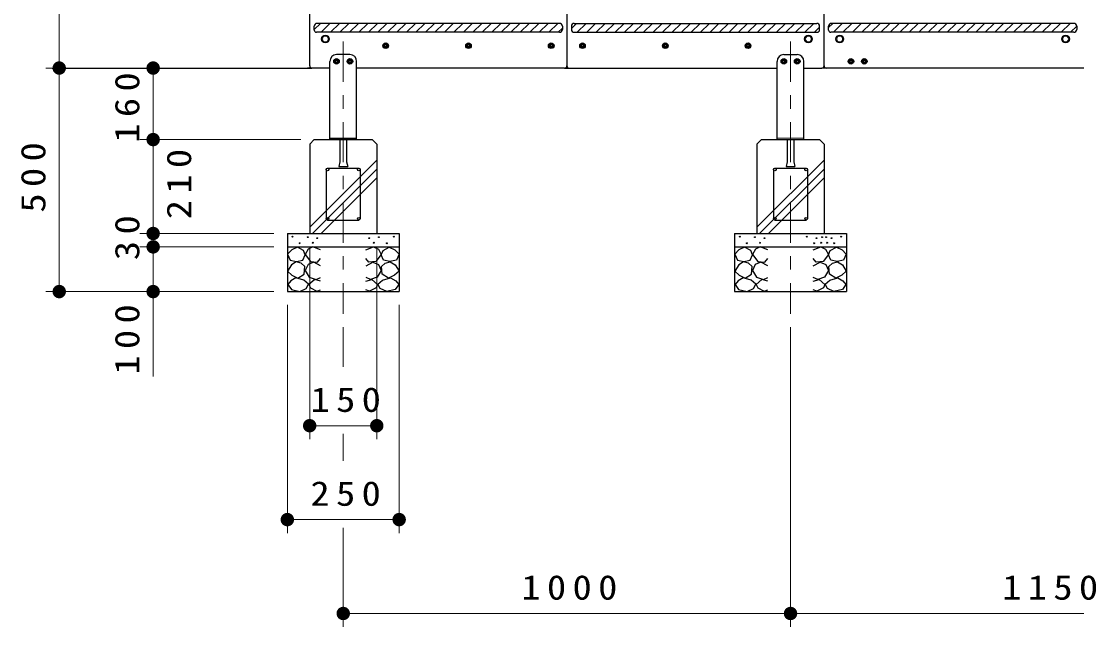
# Model space of a CAD drawing. Units: millimetres on the paper, scale 1:30. Extents: x -385 to 0, y -5 to 267.
# Drawn here: x -298.8 to -220.1, y 44.8 to 90 of the extents above; entities that cross this region are included whole.
import ezdxf

# ---------------------------------------------------------------- set-up
doc = ezdxf.new("R2010")
doc.units = ezdxf.units.MM
doc.linetypes.add('USER1', pattern=[4.5, 2.5, -2])
doc.linetypes.add('USER2', pattern=[6, 3, -1, 1, -1])
doc.layers.add('1_30', color=7, linetype='Continuous', lineweight=25)
doc.styles.add('ＭＳ ゴシック', font='')
doc.styles.get('ＭＳ ゴシック').set_extended_font_data('MS Gothic')

# ---------------------------------------------------------------- blocks, each defined once
blk = doc.blocks.new('filled_dot')
at = {"color": 0, "linetype": 'Continuous', "lineweight": -2, "const_width": 1.25}
blk.add_lwpolyline([(-0.625, 0, 1), (0.625, 0, 1)], format="xyb", close=True, dxfattribs=at)

msp = doc.modelspace()

# ---------------------------------------------------------------- linework, layer by layer
at = {"layer": '1_30', "lineweight": 13}
for p, q in [((-295.915, 86.503), (-295.915, 113.836)), ((-293.497, 86.503), (-296.915, 86.503)), ((-284.481, 86.503), (-296.915, 86.503)), ((-295.915, 69.836), (-295.915, 86.503)), ((-288.915, 86.503), (-288.915, 81.169)), ((-277.915, 81.169), (-289.915, 81.169)), ((-288.915, 74.169), (-288.915, 81.169)), ((-277.249, 74.632), (-272.249, 79.632)), ((-243.915, 74.632), (-238.915, 79.632)), ((-277.051, 74.17), (-272.249, 78.972)), ((-243.717, 74.17), (-238.915, 78.972)), ((-276.391, 74.17), (-272.249, 78.312)), ((-243.057, 74.17), (-238.915, 78.312)), ((-279.915, 74.169), (-289.915, 74.169)), ((-288.915, 73.169), (-288.915, 74.169)), ((-279.915, 73.169), (-289.915, 73.169)), ((-288.915, 63.503), (-288.915, 73.169)), ((-277.249, 73.169), (-277.249, 58.836)), ((-272.249, 73.169), (-272.249, 58.836)), ((-279.915, 69.836), (-296.915, 69.836)), ((-278.915, 68.836), (-278.915, 51.836)), ((-270.582, 68.836), (-270.582, 51.836)), ((-274.749, 67.179), (-274.749, 64.222)), ((-241.415, 67.179), (-241.415, 44.836)), ((-241.415, 67.179), (-241.415, 44.836)), ((-272.249, 59.836), (-277.249, 59.836)), ((-274.749, 59.222), (-274.749, 57.217)), ((-270.582, 52.836), (-278.915, 52.836)), ((-274.749, 52.217), (-274.749, 44.836)), ((-241.415, 45.836), (-274.749, 45.836)), ((-203.082, 45.836), (-241.415, 45.836))]:
    msp.add_line(p, q, dxfattribs=at)
at = {"layer": '1_30', "color": 1}
for p, q in [((-258.082, 113.206), (-258.082, 86.669)), ((-277.249, 86.669), (-277.249, 99.889)), ((-277.249, 86.669), (-277.249, 99.889)), ((-238.915, 86.669), (-238.915, 99.889)), ((-238.915, 86.669), (-238.915, 99.889)), ((-238.915, 86.669), (-238.915, 99.889)), ((-258.632, 89.836), (-276.699, 89.836)), ((-257.532, 89.836), (-239.465, 89.836)), ((-276.915, 89.336), (-276.915, 89.619)), ((-258.632, 89.169), (-276.749, 89.169)), ((-258.415, 89.619), (-258.415, 89.386)), ((-257.749, 89.619), (-257.749, 89.386)), ((-257.532, 89.169), (-239.415, 89.169)), ((-239.249, 89.336), (-239.249, 89.619)), ((-275.749, 86.503), (-277.082, 86.503)), ((-258.249, 86.503), (-273.749, 86.503)), ((-257.915, 86.503), (-242.415, 86.503)), ((-240.415, 86.503), (-239.082, 86.503))]:
    msp.add_line(p, q, dxfattribs=at)
at = {"layer": '1_30', "color": 4}
for p, q in [((-238.915, 86.669), (-238.915, 99.883)), ((-220.299, 89.836), (-238.365, 89.836)), ((-238.582, 89.336), (-238.582, 89.619)), ((-220.299, 89.169), (-238.415, 89.169)), ((-220.082, 89.619), (-220.082, 89.386)), ((-237.415, 86.503), (-238.749, 86.503)), ((-219.915, 86.503), (-235.415, 86.503))]:
    msp.add_line(p, q, dxfattribs=at)
at = {"layer": '1_30', "color": 2, "lineweight": 13}
for p, q in [((-276.915, 89.366), (-276.445, 89.836)), ((-276.405, 89.169), (-275.738, 89.836)), ((-275.698, 89.169), (-275.031, 89.836)), ((-274.991, 89.169), (-274.324, 89.836)), ((-274.283, 89.169), (-273.617, 89.836)), ((-273.576, 89.169), (-272.91, 89.836)), ((-272.869, 89.169), (-272.203, 89.836)), ((-272.162, 89.169), (-271.495, 89.836)), ((-271.455, 89.169), (-270.788, 89.836)), ((-270.748, 89.169), (-270.081, 89.836)), ((-270.041, 89.169), (-269.374, 89.836)), ((-269.334, 89.169), (-268.667, 89.836)), ((-268.627, 89.169), (-267.96, 89.836)), ((-267.919, 89.169), (-267.253, 89.836)), ((-267.212, 89.169), (-266.546, 89.836)), ((-266.505, 89.169), (-265.839, 89.836)), ((-265.798, 89.169), (-265.131, 89.836)), ((-265.091, 89.169), (-264.424, 89.836)), ((-264.384, 89.169), (-263.717, 89.836)), ((-263.677, 89.169), (-263.01, 89.836)), ((-262.97, 89.169), (-262.303, 89.836)), ((-262.263, 89.169), (-261.596, 89.836)), ((-261.555, 89.169), (-260.889, 89.836)), ((-260.848, 89.169), (-260.182, 89.836)), ((-260.141, 89.169), (-259.475, 89.836)), ((-259.434, 89.169), (-258.767, 89.836)), ((-257.749, 89.441), (-257.353, 89.836)), ((-257.313, 89.169), (-256.646, 89.836)), ((-256.606, 89.169), (-255.939, 89.836)), ((-255.899, 89.169), (-255.232, 89.836)), ((-255.192, 89.169), (-254.525, 89.836)), ((-254.484, 89.169), (-253.818, 89.836)), ((-253.777, 89.169), (-253.111, 89.836)), ((-253.07, 89.169), (-252.404, 89.836)), ((-252.363, 89.169), (-251.696, 89.836)), ((-251.656, 89.169), (-250.989, 89.836)), ((-250.949, 89.169), (-250.282, 89.836)), ((-250.242, 89.169), (-249.575, 89.836)), ((-249.535, 89.169), (-248.868, 89.836)), ((-248.828, 89.169), (-248.161, 89.836)), ((-248.12, 89.169), (-247.454, 89.836)), ((-247.413, 89.169), (-246.747, 89.836)), ((-246.706, 89.169), (-246.04, 89.836)), ((-245.999, 89.169), (-245.332, 89.836)), ((-245.292, 89.169), (-244.625, 89.836)), ((-244.585, 89.169), (-243.918, 89.836)), ((-243.878, 89.169), (-243.211, 89.836)), ((-243.171, 89.169), (-242.504, 89.836)), ((-242.464, 89.169), (-241.797, 89.836)), ((-241.756, 89.169), (-241.09, 89.836)), ((-241.049, 89.169), (-240.383, 89.836)), ((-240.342, 89.169), (-239.676, 89.836)), ((-238.582, 89.516), (-238.261, 89.836)), ((-238.221, 89.169), (-237.554, 89.836)), ((-237.514, 89.169), (-236.847, 89.836)), ((-236.807, 89.169), (-236.14, 89.836)), ((-236.1, 89.169), (-235.433, 89.836)), ((-235.393, 89.169), (-234.726, 89.836)), ((-234.685, 89.169), (-234.019, 89.836)), ((-233.978, 89.169), (-233.312, 89.836)), ((-233.271, 89.169), (-232.605, 89.836)), ((-232.564, 89.169), (-231.897, 89.836)), ((-231.857, 89.169), (-231.19, 89.836)), ((-231.15, 89.169), (-230.483, 89.836)), ((-230.443, 89.169), (-229.776, 89.836)), ((-229.736, 89.169), (-229.069, 89.836)), ((-229.029, 89.169), (-228.362, 89.836)), ((-228.321, 89.169), (-227.655, 89.836)), ((-227.614, 89.169), (-226.948, 89.836)), ((-226.907, 89.169), (-226.241, 89.836)), ((-226.2, 89.169), (-225.533, 89.836)), ((-225.493, 89.169), (-224.826, 89.836)), ((-224.786, 89.169), (-224.119, 89.836)), ((-224.079, 89.169), (-223.412, 89.836)), ((-223.372, 89.169), (-222.705, 89.836)), ((-222.665, 89.169), (-221.998, 89.836)), ((-221.957, 89.169), (-221.291, 89.836)), ((-221.25, 89.169), (-220.584, 89.836)), ((-258.727, 89.169), (-258.415, 89.481)), ((-239.635, 89.169), (-239.249, 89.556)), ((-220.543, 89.169), (-220.082, 89.631))]:
    msp.add_line(p, q, dxfattribs=at)
at = {"layer": '1_30', "color": 2, "linetype": 'USER2', "lineweight": 13}
for p, q in [((-274.749, 88.473), (-274.749, 68.179)), ((-241.415, 88.473), (-241.415, 68.179))]:
    msp.add_line(p, q, dxfattribs=at)
at = {"layer": '1_30', "color": 4, "lineweight": 13}
for p, q in [((-271.62, 88.236), (-271.659, 88.169)), ((-271.659, 88.169), (-271.62, 88.103)), ((-271.543, 88.236), (-271.62, 88.236)), ((-271.505, 88.169), (-271.543, 88.236)), ((-271.543, 88.103), (-271.505, 88.169)), ((-265.454, 88.236), (-265.492, 88.169)), ((-265.492, 88.169), (-265.454, 88.103)), ((-265.377, 88.236), (-265.454, 88.236)), ((-265.338, 88.169), (-265.377, 88.236)), ((-265.377, 88.103), (-265.338, 88.169)), ((-259.287, 88.236), (-259.326, 88.169)), ((-259.326, 88.169), (-259.287, 88.103)), ((-259.21, 88.236), (-259.287, 88.236)), ((-259.172, 88.169), (-259.21, 88.236)), ((-259.21, 88.103), (-259.172, 88.169)), ((-256.992, 88.169), (-256.954, 88.236)), ((-256.954, 88.103), (-256.992, 88.169)), ((-256.954, 88.236), (-256.877, 88.236)), ((-256.877, 88.236), (-256.838, 88.169)), ((-256.838, 88.169), (-256.877, 88.103)), ((-250.826, 88.169), (-250.787, 88.236)), ((-250.787, 88.103), (-250.826, 88.169)), ((-250.787, 88.236), (-250.71, 88.236)), ((-250.71, 88.236), (-250.672, 88.169)), ((-250.672, 88.169), (-250.71, 88.103)), ((-244.659, 88.169), (-244.62, 88.236)), ((-244.62, 88.103), (-244.659, 88.169)), ((-244.62, 88.236), (-244.543, 88.236)), ((-244.543, 88.236), (-244.505, 88.169)), ((-244.505, 88.169), (-244.543, 88.103)), ((-271.62, 88.103), (-271.543, 88.103)), ((-265.454, 88.103), (-265.377, 88.103)), ((-259.287, 88.103), (-259.21, 88.103)), ((-256.877, 88.103), (-256.954, 88.103)), ((-250.71, 88.103), (-250.787, 88.103)), ((-244.543, 88.103), (-244.62, 88.103)), ((-275.326, 87.003), (-275.287, 87.069)), ((-275.287, 86.936), (-275.326, 87.003)), ((-275.287, 87.069), (-275.21, 87.069)), ((-275.21, 86.936), (-275.287, 86.936)), ((-275.21, 87.069), (-275.172, 87.003)), ((-275.172, 87.003), (-275.21, 86.936)), ((-274.326, 87.003), (-274.287, 87.069)), ((-274.287, 86.936), (-274.326, 87.003)), ((-274.287, 87.069), (-274.21, 87.069)), ((-274.21, 86.936), (-274.287, 86.936)), ((-274.21, 87.069), (-274.172, 87.003)), ((-274.172, 87.003), (-274.21, 86.936)), ((-241.992, 87.003), (-241.954, 87.069)), ((-241.954, 86.936), (-241.992, 87.003)), ((-241.954, 87.069), (-241.877, 87.069)), ((-241.877, 86.936), (-241.954, 86.936)), ((-241.877, 87.069), (-241.838, 87.003)), ((-241.838, 87.003), (-241.877, 86.936)), ((-240.992, 87.003), (-240.954, 87.069)), ((-240.954, 86.936), (-240.992, 87.003)), ((-240.954, 87.069), (-240.877, 87.069)), ((-240.877, 86.936), (-240.954, 86.936)), ((-240.877, 87.069), (-240.838, 87.003)), ((-240.838, 87.003), (-240.877, 86.936)), ((-236.992, 87.003), (-236.954, 87.069)), ((-236.954, 86.936), (-236.992, 87.003)), ((-236.954, 87.069), (-236.877, 87.069)), ((-236.877, 86.936), (-236.954, 86.936)), ((-236.877, 87.069), (-236.838, 87.003)), ((-236.838, 87.003), (-236.877, 86.936)), ((-235.992, 87.003), (-235.954, 87.069)), ((-235.954, 86.936), (-235.992, 87.003)), ((-235.954, 87.069), (-235.877, 87.069)), ((-235.877, 86.936), (-235.954, 86.936)), ((-235.877, 87.069), (-235.838, 87.003)), ((-235.838, 87.003), (-235.877, 86.936))]:
    msp.add_line(p, q, dxfattribs=at)
at = {"layer": '1_30', "color": 2}
for p, q in [((-274.249, 87.503), (-275.249, 87.503)), ((-241.915, 87.503), (-240.915, 87.503)), ((-275.749, 81.17), (-275.749, 87.003)), ((-273.749, 81.17), (-273.749, 87.003)), ((-242.415, 81.17), (-242.415, 87.003)), ((-240.415, 81.17), (-240.415, 87.003)), ((-273.749, 81.17), (-275.749, 81.17)), ((-242.415, 81.17), (-240.415, 81.17))]:
    msp.add_line(p, q, dxfattribs=at)
at = {"layer": '1_30'}
for p, q in [((-296.43, 86.503), (-277.082, 86.503)), ((-275.749, 86.503), (-277.415, 86.503)), ((-258.249, 86.503), (-257.915, 86.503)), ((-237.415, 86.503), (-239.082, 86.503)), ((-204.082, 86.503), (-237.415, 86.503)), ((-276.915, 81.169), (-277.249, 80.836)), ((-276.915, 81.169), (-272.582, 81.169)), ((-274.999, 81.169), (-274.999, 79.505)), ((-274.499, 81.169), (-274.499, 79.501)), ((-272.582, 81.17), (-272.248, 80.836)), ((-243.582, 81.169), (-243.915, 80.836)), ((-243.582, 81.169), (-239.249, 81.169)), ((-241.665, 81.169), (-241.665, 79.505)), ((-241.165, 81.169), (-241.165, 79.501)), ((-239.248, 81.17), (-238.915, 80.836)), ((-277.249, 80.836), (-277.249, 74.169)), ((-272.249, 80.836), (-272.249, 74.169)), ((-243.915, 80.836), (-243.915, 74.169)), ((-238.915, 80.836), (-238.915, 74.169)), ((-274.999, 79.503), (-275.082, 79.17)), ((-274.499, 79.503), (-274.416, 79.169)), ((-241.666, 79.503), (-241.749, 79.17)), ((-241.166, 79.503), (-241.082, 79.169)), ((-276.015, 78.936), (-276.015, 75.269)), ((-275.915, 79.036), (-273.582, 79.036)), ((-275.082, 79.169), (-274.415, 79.169)), ((-273.482, 78.936), (-273.482, 75.269)), ((-242.682, 78.936), (-242.682, 75.269)), ((-242.582, 79.036), (-240.249, 79.036)), ((-241.749, 79.169), (-241.082, 79.169)), ((-240.149, 78.936), (-240.149, 75.269)), ((-275.915, 75.169), (-273.582, 75.169)), ((-242.582, 75.169), (-240.249, 75.169)), ((-278.915, 74.169), (-270.582, 74.169)), ((-278.915, 74.169), (-278.915, 69.836)), ((-270.582, 74.169), (-270.582, 69.836)), ((-245.582, 74.169), (-237.249, 74.169)), ((-245.582, 74.169), (-245.582, 69.836)), ((-237.249, 74.169), (-237.249, 69.836)), ((-278.915, 73.169), (-270.582, 73.169)), ((-245.582, 73.169), (-237.249, 73.169)), ((-278.915, 69.836), (-270.582, 69.836)), ((-245.582, 69.836), (-237.249, 69.836))]:
    msp.add_line(p, q, dxfattribs=at)
at = {"layer": '1_30', "color": 2, "linetype": 'USER1', "lineweight": 13}
for p, q in [((-273.749, 81.276), (-275.749, 81.276)), ((-242.415, 81.276), (-240.415, 81.276))]:
    msp.add_line(p, q, dxfattribs=at)
at = {"layer": '1_30'}
for points in [[(-278.167, 73.15), (-278.589, 72.949), (-278.906, 72.632), (-278.706, 72.167), (-278.22, 72.072), (-277.755, 72.178), (-277.586, 72.569), (-277.713, 72.907)], [(-271.33, 73.15), (-270.908, 72.949), (-270.591, 72.632), (-270.792, 72.167), (-271.277, 72.072), (-271.742, 72.178), (-271.911, 72.569), (-271.784, 72.907)], [(-244.834, 73.15), (-245.256, 72.949), (-245.573, 72.632), (-245.372, 72.167), (-244.886, 72.072), (-244.422, 72.178), (-244.253, 72.569), (-244.38, 72.907)], [(-237.997, 73.15), (-237.574, 72.949), (-237.258, 72.632), (-237.458, 72.167), (-237.944, 72.072), (-238.409, 72.178), (-238.578, 72.569), (-238.451, 72.907)], [(-278.251, 72.051), (-278.611, 71.819), (-278.906, 71.365), (-278.568, 71.058), (-278.125, 70.847), (-277.66, 71.143), (-277.607, 71.703), (-277.879, 71.944)], [(-271.246, 72.051), (-270.887, 71.819), (-270.591, 71.365), (-270.929, 71.058), (-271.372, 70.847), (-271.837, 71.143), (-271.89, 71.703), (-271.618, 71.944)], [(-244.918, 72.051), (-245.277, 71.819), (-245.573, 71.365), (-245.235, 71.058), (-244.791, 70.847), (-244.327, 71.143), (-244.274, 71.703), (-244.546, 71.944)], [(-237.912, 72.051), (-237.553, 71.819), (-237.258, 71.365), (-237.596, 71.058), (-238.039, 70.847), (-238.504, 71.143), (-238.557, 71.703), (-238.285, 71.944)], [(-278.279, 70.853), (-278.658, 70.641), (-278.883, 70.359), (-278.614, 69.981), (-277.986, 69.846), (-277.509, 70.059), (-277.326, 70.396), (-277.686, 70.699)], [(-271.218, 70.853), (-270.839, 70.641), (-270.614, 70.359), (-270.883, 69.981), (-271.511, 69.846), (-271.989, 70.059), (-272.171, 70.396), (-271.811, 70.699)], [(-244.945, 70.853), (-245.325, 70.641), (-245.55, 70.359), (-245.281, 69.981), (-244.652, 69.846), (-244.175, 70.059), (-243.993, 70.396), (-244.353, 70.699)], [(-237.885, 70.853), (-237.506, 70.641), (-237.281, 70.359), (-237.55, 69.981), (-238.178, 69.846), (-238.655, 70.059), (-238.837, 70.396), (-238.478, 70.699)]]:
    msp.add_lwpolyline(points, close=True, dxfattribs=at)
for points in [[(-276.435, 72.959), (-277.005, 73.171), (-277.364, 72.991), (-277.576, 72.59), (-277.185, 72.083), (-276.667, 72.041), (-276.435, 72.305)], [(-273.062, 72.959), (-272.492, 73.171), (-272.133, 72.991), (-271.922, 72.59), (-272.312, 72.083), (-272.83, 72.041), (-273.062, 72.305)], [(-243.102, 72.959), (-243.672, 73.171), (-244.031, 72.991), (-244.242, 72.59), (-243.851, 72.083), (-243.334, 72.041), (-243.102, 72.305)], [(-239.729, 72.959), (-239.159, 73.171), (-238.8, 72.991), (-238.588, 72.59), (-238.979, 72.083), (-239.497, 72.041), (-239.729, 72.305)], [(-276.445, 71.755), (-276.952, 72.019), (-277.375, 71.85), (-277.576, 71.417), (-277.28, 70.9), (-276.773, 70.742), (-276.445, 70.879)], [(-273.052, 71.755), (-272.545, 72.019), (-272.122, 71.85), (-271.922, 71.417), (-272.217, 70.9), (-272.724, 70.742), (-273.052, 70.879)], [(-243.112, 71.755), (-243.619, 72.019), (-244.042, 71.85), (-244.242, 71.417), (-243.946, 70.9), (-243.44, 70.742), (-243.112, 70.879)], [(-239.718, 71.755), (-239.211, 72.019), (-238.789, 71.85), (-238.588, 71.417), (-238.884, 70.9), (-239.391, 70.742), (-239.718, 70.879)], [(-276.435, 70.604), (-276.878, 70.742), (-277.311, 70.372), (-277.195, 70.108), (-276.709, 69.865), (-276.435, 69.971)], [(-273.062, 70.604), (-272.619, 70.742), (-272.186, 70.372), (-272.302, 70.108), (-272.788, 69.865), (-273.062, 69.971)], [(-243.102, 70.604), (-243.545, 70.742), (-243.978, 70.372), (-243.862, 70.108), (-243.376, 69.865), (-243.102, 69.971)], [(-239.729, 70.604), (-239.285, 70.742), (-238.852, 70.372), (-238.969, 70.108), (-239.454, 69.865), (-239.729, 69.971)]]:
    msp.add_lwpolyline(points, dxfattribs=at)
at = {"layer": '1_30', "color": 232}
for centre in [(-276.082, 88.669), (-240.082, 88.669), (-237.749, 88.669), (-220.915, 88.669)]:
    msp.add_circle(centre, 0.283, dxfattribs=at)
at = {"layer": '1_30', "color": 232, "lineweight": 13}
for centre in [(-276.082, 88.669), (-240.082, 88.669), (-237.749, 88.669), (-220.915, 88.669)]:
    msp.add_circle(centre, 0.217, dxfattribs=at)
at = {"layer": '1_30'}
for centre, radius in [((-271.582, 88.169), 0.208), ((-265.415, 88.169), 0.208), ((-259.249, 88.169), 0.208), ((-256.915, 88.169), 0.208), ((-250.749, 88.169), 0.208), ((-244.582, 88.169), 0.208), ((-275.249, 87.003), 0.208), ((-274.249, 87.003), 0.208), ((-241.915, 87.003), 0.208), ((-240.915, 87.003), 0.208), ((-236.915, 87.003), 0.208), ((-235.915, 87.003), 0.208), ((-275.915, 78.936), 0.1), ((-273.582, 78.936), 0.1), ((-242.582, 78.936), 0.1), ((-240.249, 78.936), 0.1), ((-275.915, 75.269), 0.1), ((-273.582, 75.269), 0.1), ((-242.582, 75.269), 0.1), ((-240.249, 75.269), 0.1), ((-278.522, 73.93), 0.0333), ((-270.975, 73.93), 0.0333), ((-245.189, 73.93), 0.0333), ((-240.189, 73.93), 0.0333), ((-237.642, 73.93), 0.0333), ((-277.997, 73.442), 0.0333), ((-277.397, 73.892), 0.0333), ((-277.022, 73.48), 0.0333), ((-276.685, 73.817), 0.0333), ((-272.812, 73.817), 0.0333), ((-272.475, 73.48), 0.0333), ((-272.1, 73.892), 0.0333), ((-271.5, 73.442), 0.0333), ((-244.664, 73.442), 0.0333), ((-244.064, 73.892), 0.0333), ((-243.689, 73.48), 0.0333), ((-243.352, 73.817), 0.0333), ((-239.664, 73.442), 0.0333), ((-239.479, 73.817), 0.0333), ((-239.142, 73.48), 0.0333), ((-239.064, 73.892), 0.0333), ((-238.767, 73.892), 0.0333), ((-238.689, 73.48), 0.0333), ((-238.352, 73.817), 0.0333), ((-238.167, 73.442), 0.0333)]:
    msp.add_circle(centre, radius, dxfattribs=at)
at = {"layer": '1_30', "color": 3}
for centre in [(-271.582, 88.169), (-265.415, 88.169), (-259.249, 88.169), (-256.915, 88.169), (-250.749, 88.169), (-244.582, 88.169), (-275.249, 87.003), (-274.249, 87.003), (-241.915, 87.003), (-240.915, 87.003), (-236.915, 87.003), (-235.915, 87.003)]:
    msp.add_circle(centre, 0.175, dxfattribs=at)
at = {"layer": '1_30', "color": 4, "lineweight": 13}
for centre, radius in [((-271.582, 88.169), 0.136), ((-271.582, 88.169), 0.077), ((-265.415, 88.169), 0.136), ((-265.415, 88.169), 0.077), ((-259.249, 88.169), 0.136), ((-259.249, 88.169), 0.077), ((-256.915, 88.169), 0.136), ((-256.915, 88.169), 0.077), ((-250.749, 88.169), 0.136), ((-250.749, 88.169), 0.077), ((-244.582, 88.169), 0.136), ((-244.582, 88.169), 0.077), ((-275.249, 87.003), 0.136), ((-275.249, 87.003), 0.077), ((-274.249, 87.003), 0.136), ((-274.249, 87.003), 0.077), ((-241.915, 87.003), 0.136), ((-241.915, 87.003), 0.077), ((-240.915, 87.003), 0.136), ((-240.915, 87.003), 0.077), ((-236.915, 87.003), 0.136), ((-236.915, 87.003), 0.077), ((-235.915, 87.003), 0.136), ((-235.915, 87.003), 0.077)]:
    msp.add_circle(centre, radius, dxfattribs=at)
at = {"layer": '1_30', "color": 2}
for centre in [(-271.582, 88.169), (-265.415, 88.169), (-259.249, 88.169), (-256.915, 88.169), (-250.749, 88.169), (-244.582, 88.169), (-275.249, 87.003), (-274.249, 87.003), (-241.915, 87.003), (-240.915, 87.003)]:
    msp.add_circle(centre, 0.133, dxfattribs=at)
at = {"layer": '1_30', "color": 4}
for centre in [(-236.915, 87.003), (-235.915, 87.003)]:
    msp.add_circle(centre, 0.158, dxfattribs=at)
at = {"layer": '1_30', "color": 1}
for centre, radius, start, end in [((-276.699, 89.619), 0.217, 90, 180), ((-258.632, 89.619), 0.217, 0, 90), ((-257.532, 89.619), 0.217, 90, 180), ((-239.465, 89.619), 0.217, 0, 90), ((-276.749, 89.336), 0.167, 180, 270), ((-258.632, 89.386), 0.217, 270, 0), ((-257.532, 89.386), 0.217, 180, 270), ((-239.415, 89.336), 0.167, 270, 0), ((-277.082, 86.669), 0.167, 180, 270), ((-258.249, 86.669), 0.167, 270, 0), ((-257.915, 86.669), 0.167, 180, 270), ((-239.082, 86.669), 0.167, 270, 0)]:
    msp.add_arc(centre, radius, start, end, dxfattribs=at)
at = {"layer": '1_30', "color": 4}
for centre, radius, start, end in [((-238.365, 89.619), 0.217, 90, 180), ((-220.299, 89.619), 0.217, 0, 90), ((-238.415, 89.336), 0.167, 180, 270), ((-220.299, 89.386), 0.217, 270, 0), ((-238.749, 86.669), 0.167, 180, 270)]:
    msp.add_arc(centre, radius, start, end, dxfattribs=at)
at = {"layer": '1_30', "color": 2}
for centre, start, end in [((-275.249, 87.003), 90, 180), ((-274.249, 87.003), 0, 90), ((-241.915, 87.003), 90, 180), ((-240.915, 87.003), 0, 90)]:
    msp.add_arc(centre, 0.5, start, end, dxfattribs=at)

# ---------------------------------------------------------------- block references
at = {"layer": '1_30', "lineweight": 13, "xscale": 0.4, "yscale": 0.4}
for p, rotation in [((-295.915, 86.503), 270), ((-295.915, 86.503), 90), ((-288.915, 86.503), 270), ((-288.915, 81.169), 270), ((-288.915, 81.169), 90), ((-288.915, 74.169), 270), ((-288.915, 74.169), 90), ((-288.915, 73.169), 270), ((-295.915, 69.836), 90), ((-288.915, 69.836), 90), ((-272.249, 59.836), 180), ((-270.582, 52.836), 180), ((-241.415, 45.836), 180)]:
    msp.add_blockref('filled_dot', p, dxfattribs=dict(at, rotation=rotation))
for p in [(-277.249, 59.836), (-278.915, 52.836), (-274.749, 45.836), (-241.415, 45.836)]:
    msp.add_blockref('filled_dot', p, dxfattribs=at)

# ---------------------------------------------------------------- texts
at = {"layer": '1_30', "char_height": 1.833, "rotation": 90, "style": 'ＭＳ ゴシック'}
for s, insert, attachment_point in [('\\T1.33;\\W1.15;160', (-289.915, 83.798), 8), ('\\T1.33;\\W1.15;500', (-296.915, 78.586), 8), ('\\T1.33;\\W1.15;210', (-287.915, 78.091), 2), ('\\T1.34;\\W1.15;30', (-289.915, 74.097), 8), ('\\T1.33;\\W1.15;100', (-289.915, 66.503), 8)]:
    msp.add_mtext(s, dxfattribs=dict(at, insert=insert, attachment_point=attachment_point))
at = {"layer": '1_30', "char_height": 1.833, "attachment_point": 8, "style": 'ＭＳ ゴシック'}
for s, insert in [('\\T1.33;\\W1.15;150', (-274.328, 60.836)), ('\\T1.33;\\W1.15;250', (-274.333, 53.836)), ('\\T1.33;\\W1.15;1000', (-257.661, 46.836)), ('\\T1.33;\\W1.15;1150', (-221.828, 46.836))]:
    msp.add_mtext(s, dxfattribs=dict(at, insert=insert))

doc.saveas('drawing.dxf')
